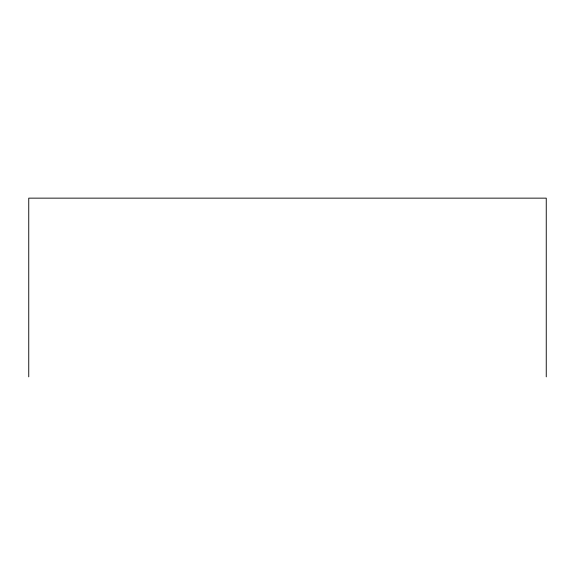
<?xml version="1.0" encoding="UTF-8"?>
<svg xmlns="http://www.w3.org/2000/svg" width="575" height="575" viewBox="0 0 575 575"><rect width="100%" height="100%" fill="white"/><g stroke="black" fill="none" stroke-linecap="round" stroke-linejoin="round"><path stroke-width="0.86" d="M546.25 376.855L546.25 198.145L28.75 198.145L28.75 376.855"/></g></svg>
